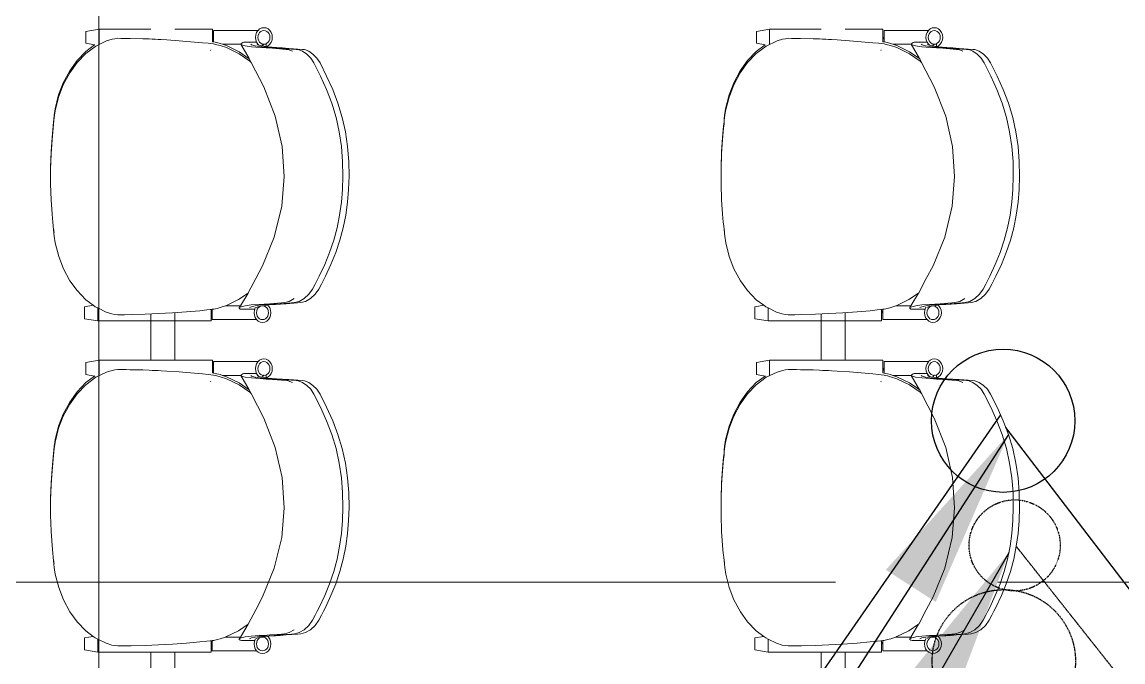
# Model space of a CAD drawing. Header units: millimetres. Extents: x -280308 to 6402717, y -14 to 2073074.
# Drawn here: x 3407 to 5239, y 344240 to 345306 of the extents above; entities that cross this region are included whole.
import ezdxf
from ezdxf.enums import TextEntityAlignment as Align

# ---------------------------------------------------------------- set-up
doc = ezdxf.new("R2010")
doc.units = ezdxf.units.MM
for name, pattern in [('ACAD_ISO08W100', [36, 24, -3, 6, -3]), ('DASHDOT', [1, 0.5, -0.25, 0, -0.25]), ('DASHED2', [0.375, 0.25, -0.125]), ('I02_HIDDEN', [6, 4, -2])]:
    doc.linetypes.add(name, pattern=pattern)
doc.layers.get('0').update_dxf_attribs({"lineweight": 0})
for name, color, linetype, lineweight, true_color in [('-P-ABK', 7, 'Continuous', 30, 0x05ffff), ('P-AKK', 7, 'DASHDOT', 30, 0xffff05), ('P-AKT', 7, 'Continuous', 30, 0xfe0101)]:
    doc.layers.add(name, color=color, linetype=linetype, lineweight=lineweight, true_color=true_color)
for name, color, linetype, lineweight in [('A-ANNOTATION', 144, 'Continuous', 0), ('A-Furn', 250, 'Continuous', 0), ('A-FURN-EQPM', 177, 'Continuous', 0), ('A-Z22-T-Anno_Text', 152, 'Continuous', 9), ('A-Z774-E-Hidden', 142, 'I02_HIDDEN', 0)]:
    doc.layers.add(name, color=color, linetype=linetype, lineweight=lineweight)
doc.layers.add('A-TEXT', color=254, linetype='Continuous')
doc.styles.add('SKALA1-200', font='simplex.shx', dxfattribs={"height": 0.3})
doc.styles.get("Standard").update_dxf_attribs({"font": 'arial.ttf'})
doc.styles.add('TGF_A', font='arial.ttf')
doc.dimstyles.new('SKALA1-200', dxfattribs={"dimtxt": 0.3, "dimasz": 0.3, "dimexe": 0.18, "dimexo": 0.0625, "dimgap": 0.08, "dimtad": 1, "dimdec": 0, "dimlfac": 2000, "dimzin": 12, "dimdsep": 46, "dimtxsty": 'SKALA1-200', "dimblk": 'DOTSMALL', "dimcen": 0.09, "dimclrd": 256, "dimclrt": 11, "dimadec": 0, "dimazin": 0, "dimtfac": 1, "dimtdec": 0, "dimtix": 1, "dimtofl": 0, "dimtmove": 2, "dimatfit": 1, "dimfxl": 0.18, "dimtolj": 1, "dimtzin": 0, "dimlwe": -1, "dimarcsym": 0})

# ---------------------------------------------------------------- blocks, each defined once
blk = doc.blocks.new('*U539')
at = {"layer": 'A-ANNOTATION', "linetype": 'ACAD_ISO08W100', "ltscale": 0.25}
blk.add_lwpolyline([(0, -7.6411), (0, -228.3482)], dxfattribs=at)
at = {"layer": 'A-TEXT'}
blk.add_attdef('N', text='', height=0.9, dxfattribs=at).set_placement((0, 2.75), align=Align.MIDDLE_CENTER)
blk = doc.blocks.new('A$Cf37525da')
at = {"color": 124, "xscale": -360.0000000000001, "yscale": 360.0000000000001, "zscale": 360.0000000000001, "rotation": 270}
blk.add_blockref('*U539', (4643.8, -5900), dxfattribs=at)
blk = doc.blocks.new('kursi 2')
at = {"color": 0, "linetype": 'ByBlock', "lineweight": -2}
for p, q in [((149028.7, 68678.2), (149006.7, 68674.4)), ((149006.7, 68654.6), (149006.7, 68674.4)), ((149114.6, 68678.2), (149028.7, 68678.2)), ((149028.7, 68653.3), (149028.7, 68678.2)), ((149217.4, 68678.2), (149154.6, 68678.2)), ((149217.4, 68657.2), (149217.4, 68678.2)), ((149293.1, 68676), (149219.2, 68676)), ((149219.2, 68657), (149219.2, 68676)), ((149289.3, 68668.7), (149288.8, 68664.5)), ((149290.7, 68672.6), (149289.3, 68668.7)), ((149292.9, 68675.9), (149290.7, 68672.6)), ((149293.2, 68667.5), (149292.8, 68664.5)), ((149293.1, 68676), (149292.9, 68675.9)), ((149295.8, 68678.5), (149293.1, 68676)), ((149294.2, 68670.3), (149293.2, 68667.5)), ((149295.8, 68672.6), (149294.2, 68670.3)), ((149299.2, 68680.1), (149295.8, 68678.5)), ((149297.8, 68674.5), (149295.8, 68672.6)), ((149300.2, 68675.6), (149297.8, 68674.5)), ((149302.8, 68680.6), (149299.2, 68680.1)), ((149302.8, 68676), (149300.2, 68675.6)), ((149306.5, 68680.1), (149302.8, 68680.6)), ((149305.4, 68675.6), (149302.8, 68676)), ((149307.8, 68674.5), (149305.4, 68675.6)), ((149309.8, 68678.5), (149306.5, 68680.1)), ((149309.9, 68672.6), (149307.8, 68674.5)), ((149312.7, 68675.9), (149309.8, 68678.5)), ((149311.5, 68670.3), (149309.9, 68672.6)), ((149312.5, 68667.5), (149311.5, 68670.3)), ((149312.8, 68664.5), (149312.5, 68667.5)), ((149315, 68672.6), (149312.7, 68675.9)), ((149316.4, 68668.7), (149315, 68672.6)), ((149316.8, 68664.5), (149316.4, 68668.7)), ((149006.4, 68641.1), (149021.2, 68652.1)), ((149006.4, 68637.6), (149023, 68650)), ((149021.2, 68652.1), (149006.7, 68654.6)), ((149021.2, 68652.1), (149021.3, 68652.1)), ((149023, 68650), (149041.1, 68658.6)), ((149050.3, 68661.2), (149041.1, 68658.6)), ((149055, 68662.2), (149050.3, 68661.2)), ((149059.8, 68662.9), (149055, 68662.2)), ((149064.9, 68662.8), (149059.8, 68662.9)), ((149070, 68662.8), (149064.9, 68662.8)), ((149073.6, 68662.7), (149070, 68662.8)), ((149080.2, 68662.6), (149073.6, 68662.7)), ((149101.4, 68662.1), (149080.2, 68662.6)), ((149111.8, 68661.8), (149101.4, 68662.1)), ((149117, 68661.5), (149111.8, 68661.8)), ((149122.2, 68661.3), (149117, 68661.5)), ((149126.9, 68661.1), (149122.2, 68661.3)), ((149131.7, 68660.9), (149126.9, 68661.1)), ((149141.1, 68660.4), (149131.7, 68660.9)), ((149161.8, 68658.9), (149141.1, 68660.4)), ((149161.8, 68658.9), (149181, 68657.3)), ((149181, 68657.3), (149200.5, 68655.6)), ((149209.9, 68654.6), (149200.5, 68655.6)), ((149214.6, 68654.1), (149209.9, 68654.6)), ((149219.3, 68653.5), (149214.6, 68654.1)), ((149219.2, 68664.5), (149217.4, 68664.5)), ((149219.2, 68661.5), (149217.4, 68664.5)), ((149219.2, 68657), (149217.4, 68657.2)), ((149217.4, 68657.1), (149217.4, 68657.2)), ((149219.3, 68657), (149219.2, 68657)), ((149224.7, 68655.8), (149219.3, 68657)), ((149224.7, 68652.3), (149219.3, 68653.5)), ((149230, 68654.4), (149224.7, 68655.8)), ((149230, 68650.9), (149224.7, 68652.3)), ((149234, 68653), (149230, 68654.4)), ((149240.4, 68647.4), (149230, 68650.9)), ((149240.4, 68650.9), (149234, 68653)), ((149234, 68653), (149264.3, 68653)), ((149261.5, 68640.6), (149240.4, 68650.9)), ((149264.2, 68653.1), (149264.9, 68653.8)), ((149265.8, 68652.1), (149264.2, 68653.1)), ((149264.3, 68653), (149264.2, 68653.1)), ((149278.4, 68629.1), (149264.3, 68653)), ((149264.9, 68653.8), (149266.1, 68654.7)), ((149271.6, 68650.5), (149265.8, 68652.1)), ((149266.1, 68654.7), (149267.7, 68655.7)), ((149267.7, 68655.7), (149269.4, 68656.5)), ((149280.2, 68656.4), (149269.4, 68656.5)), ((149282.2, 68648.9), (149271.6, 68650.5)), ((149278.6, 68655.7), (149280.2, 68656.4)), ((149280.2, 68656.4), (149280.3, 68656.5)), ((149286, 68656.4), (149280.2, 68656.4)), ((149290.7, 68656.4), (149280.3, 68656.5)), ((149281, 68653), (149280.9, 68653)), ((149282.5, 68652), (149281, 68653)), ((149296.5, 68647.8), (149282.2, 68648.9)), ((149288.3, 68650.4), (149282.5, 68652)), ((149298.9, 68648.8), (149288.3, 68650.4)), ((149288.8, 68664.5), (149289.3, 68660.3)), ((149289.3, 68660.3), (149290.7, 68656.5)), ((149290.7, 68656.5), (149290.7, 68656.4)), ((149290.7, 68656.4), (149292.9, 68653.1)), ((149293.2, 68652), (149291.7, 68653)), ((149292.8, 68664.5), (149293.2, 68661.5)), ((149292.9, 68653.1), (149294.7, 68651.6)), ((149293.2, 68661.5), (149294.2, 68658.8)), ((149294.7, 68651.6), (149293.2, 68652)), ((149294.2, 68658.8), (149295.8, 68656.4)), ((149299, 68650.4), (149294.7, 68651.6)), ((149295.8, 68656.4), (149297.8, 68654.6)), ((149297.8, 68654.6), (149300.2, 68653.4)), ((149313.2, 68647.7), (149298.9, 68648.8)), ((149300.1, 68650.2), (149299, 68650.4)), ((149302, 68652.8), (149300.1, 68650.2)), ((149306.5, 68649.2), (149300.1, 68650.2)), ((149300.2, 68653.4), (149302.8, 68653)), ((149302.8, 68653), (149302.8, 68653.9)), ((149302.8, 68653), (149305.4, 68653.4)), ((149305.4, 68653.4), (149306.5, 68653.9)), ((149306.5, 68653.9), (149307.8, 68654.6)), ((149306.5, 68649.2), (149306.5, 68653.9)), ((149306.9, 68649.2), (149306.5, 68649.2)), ((149306.9, 68649.2), (149309.8, 68650.6)), ((149309.5, 68648.8), (149306.9, 68649.2)), ((149307.8, 68654.6), (149309.9, 68656.4)), ((149323.8, 68647.7), (149309.5, 68648.8)), ((149309.8, 68650.6), (149312.7, 68653.1)), ((149309.9, 68656.4), (149311.5, 68658.8)), ((149311.5, 68658.8), (149312.5, 68661.5)), ((149312.5, 68661.5), (149312.8, 68664.5)), ((149312.7, 68653.1), (149315, 68656.5)), ((149315, 68656.5), (149316.4, 68660.3)), ((149316.4, 68660.3), (149316.8, 68664.5)), ((148992, 68626), (149006.4, 68641.1)), ((148992, 68622.5), (149006.4, 68637.6)), ((149214.4, 68643.6), (149213.8, 68642.6)), ((149261.5, 68637.1), (149240.4, 68647.4)), ((149261.5, 68640.6), (149278.5, 68628.9)), ((149261.5, 68637.1), (149279.3, 68624.9)), ((149306.5, 68647.1), (149296.5, 68647.8)), ((149317.2, 68646.3), (149306.5, 68647.1)), ((149323.2, 68647), (149313.2, 68647.7)), ((149317.2, 68646.3), (149339.8, 68644.5)), ((149333.9, 68646.2), (149323.2, 68647)), ((149333.7, 68647), (149323.8, 68647.7)), ((149344.3, 68646.2), (149333.7, 68647)), ((149333.9, 68646.2), (149356.5, 68644.5)), ((149343.4, 68644.3), (149339.8, 68644.5)), ((149350.3, 68641.5), (149343.4, 68644.3)), ((149344.3, 68646.2), (149366.9, 68644.5)), ((149360.1, 68644.2), (149356.5, 68644.5)), ((149367, 68641.4), (149360.1, 68644.2)), ((149370.4, 68644.2), (149366.9, 68644.5)), ((149374.2, 68636.5), (149367, 68641.4)), ((149377.4, 68641.4), (149370.4, 68644.2)), ((149380.8, 68629.9), (149374.2, 68636.5)), ((149384.5, 68636.5), (149377.4, 68641.4)), ((149386, 68622), (149380.8, 68629.9)), ((149391.1, 68629.9), (149384.5, 68636.5)), ((149396.3, 68622), (149391.1, 68629.9)), ((148979.7, 68608.7), (148992, 68626)), ((148979.7, 68605.3), (148992, 68622.5)), ((149278.4, 68629.1), (149278.5, 68628.9)), ((149278.5, 68628.9), (149281.6, 68622.8)), ((149279.3, 68624.9), (149281.6, 68622.8)), ((149281.6, 68622.8), (149302.7, 68582.1)), ((149396.9, 68600), (149386, 68622)), ((149407.2, 68600), (149396.3, 68622)), ((148969.1, 68588.7), (148979.7, 68608.7)), ((148969.1, 68585.3), (148979.7, 68605.3)), ((149407.1, 68577.6), (149396.9, 68600)), ((149417.5, 68577.6), (149407.2, 68600)), ((148961.3, 68568.5), (148969.1, 68588.7)), ((148961.3, 68565), (148969.1, 68585.3)), ((149302.7, 68582.1), (149321.8, 68533.1)), ((149415.9, 68554.7), (149407.1, 68577.6)), ((149426.2, 68554.7), (149417.5, 68577.6)), ((148961.3, 68568.5), (148955.6, 68545.5)), ((148961.3, 68565), (148955.6, 68542.1)), ((148955.6, 68545.5), (148953.9, 68534.4)), ((148955.6, 68542.1), (148953.9, 68531)), ((149422.9, 68531.3), (149415.9, 68554.7)), ((149433.2, 68531.3), (149426.2, 68554.7)), ((148952.9, 68523.2), (148952.2, 68516.9)), ((148952.9, 68519.8), (148952.2, 68513.4)), ((148953.3, 68528.8), (148952.9, 68523.2)), ((148953.3, 68525.4), (148952.9, 68519.8)), ((148953.9, 68534.4), (148953.3, 68528.8)), ((148953.9, 68531), (148953.3, 68525.4)), ((149321.8, 68533.1), (149333.1, 68483)), ((149428.2, 68506.9), (149422.9, 68531.3)), ((149438.5, 68506.9), (149433.2, 68531.3)), ((148951.5, 68510.5), (148950.3, 68497.7)), ((148951.5, 68507.1), (148950.3, 68494.3)), ((148952.2, 68516.9), (148951.5, 68510.5)), ((148952.2, 68513.4), (148951.5, 68507.1)), ((149431.8, 68482.5), (149428.2, 68506.9)), ((149442.1, 68482.5), (149438.5, 68506.9)), ((148948.8, 68474.1), (148950.3, 68497.7)), ((148948.8, 68470.6), (148950.3, 68494.3)), ((148947.9, 68448.6), (148948.8, 68474.1)), ((148947.9, 68445.1), (148948.8, 68470.6)), ((149333.1, 68483), (149336.5, 68432.6)), ((149433.8, 68457.9), (149431.8, 68482.5)), ((149444.1, 68457.9), (149442.1, 68482.5)), ((148947.9, 68445.1), (148947.9, 68448.6)), ((149434.3, 68433.1), (149433.8, 68457.9)), ((149444.6, 68433.1), (149444.1, 68457.9)), ((148947.9, 68423.6), (148947.9, 68445.1)), ((149336.5, 68432.6), (149332.6, 68383.5)), ((149433.6, 68411.4), (149434.3, 68433.1)), ((149443.9, 68411.4), (149444.6, 68433.1)), ((148947.9, 68423.5), (148947.9, 68423.6)), ((148947.9, 68420.1), (148947.9, 68423.5)), ((148948.8, 68393.9), (148947.9, 68420.1)), ((149431.9, 68389.9), (149433.6, 68411.4)), ((149442.2, 68389.9), (149443.9, 68411.4)), ((148948.8, 68393.9), (148950.4, 68369.8)), ((149332.6, 68383.5), (149320.2, 68331.9)), ((149428.9, 68368.5), (149431.9, 68389.9)), ((149439.2, 68368.5), (149442.2, 68389.9)), ((148950.4, 68369.8), (148951.6, 68356.9)), ((148951.6, 68356.9), (148952.3, 68350.5)), ((149424.7, 68347.2), (149428.9, 68368.5)), ((149435, 68347.2), (149439.2, 68368.5)), ((148952.3, 68350.5), (148953, 68344.1)), ((148953, 68344.1), (148953.5, 68338.6)), ((148953.3, 68344.1), (148953.5, 68342.1)), ((148953.5, 68342.1), (148953.7, 68339.8)), ((148953.5, 68338.6), (148954.1, 68333.2)), ((149419.1, 68326.5), (149424.7, 68347.2)), ((149429.4, 68326.5), (149435, 68347.2)), ((148954.1, 68333.2), (148955.8, 68322.2)), ((148961.6, 68299.6), (148955.8, 68322.2)), ((149320.2, 68331.9), (149300.8, 68284.1)), ((149412.3, 68306.3), (149419.1, 68326.5)), ((149422.6, 68306.3), (149429.4, 68326.5)), ((149404.2, 68286.4), (149412.3, 68306.3)), ((149414.5, 68286.4), (149422.6, 68306.3)), ((148969.4, 68279.2), (148961.6, 68299.6)), ((149300.8, 68284.1), (149289.4, 68262.7)), ((149395.1, 68266.8), (149404.2, 68286.4)), ((149405.4, 68266.8), (149414.5, 68286.4)), ((148980.1, 68259.3), (148969.4, 68279.2)), ((149391.8, 68260.2), (149395.1, 68266.8)), ((149402.1, 68260.2), (149405.4, 68266.8)), ((148991.9, 68242.9), (148980.1, 68259.3)), ((149289.4, 68262.7), (149276.8, 68239)), ((149377.9, 68236.6), (149384, 68245.3)), ((149384, 68245.3), (149388.4, 68253.7)), ((149388.2, 68236.6), (149394.3, 68245.3)), ((149388.4, 68253.7), (149391.8, 68260.2)), ((149394.3, 68245.3), (149398.8, 68253.7)), ((149398.8, 68253.7), (149402.1, 68260.2)), ((149006.6, 68227.6), (148991.9, 68242.9)), ((149018.9, 68218.4), (149006.6, 68227.6)), ((149260.5, 68227.7), (149240.5, 68218)), ((149276.5, 68238.6), (149260.5, 68227.7)), ((149263.8, 68217.4), (149276.5, 68238.6)), ((149276.5, 68238.6), (149276.8, 68239)), ((149345, 68224.8), (149353.4, 68229.6)), ((149361.7, 68224.7), (149370.1, 68229.5)), ((149370.1, 68229.5), (149377.9, 68236.6)), ((149372.1, 68224.7), (149380.4, 68229.5)), ((149380.4, 68229.5), (149388.2, 68236.6)), ((149018.9, 68218.4), (149004.4, 68215.9)), ((149004.4, 68215.9), (149004.4, 68196)), ((149022.2, 68215.9), (149018.9, 68218.4)), ((149022.2, 68215.9), (149026.4, 68213.9)), ((149026.4, 68213.9), (149040.3, 68207)), ((149026.4, 68213.9), (149026.4, 68192.2)), ((149174.3, 68207.5), (149196.1, 68209.3)), ((149196.1, 68209.3), (149207.8, 68210.5)), ((149207.8, 68210.5), (149213.6, 68211.2)), ((149213.6, 68211.2), (149215.1, 68211.4)), ((149215.1, 68211.4), (149216.9, 68211.6)), ((149215.1, 68192.2), (149215.1, 68211.4)), ((149216.9, 68208.9), (149215.1, 68205.9)), ((149216.9, 68211.6), (149219.5, 68211.9)), ((149216.9, 68211.6), (149216.9, 68194.4)), ((149219.5, 68211.9), (149224.9, 68213.1)), ((149224.9, 68213.1), (149230.2, 68214.5)), ((149230.2, 68214.5), (149238.8, 68217.4)), ((149238.8, 68217.4), (149240.5, 68218)), ((149238.8, 68217.4), (149263.8, 68217.4)), ((149261.9, 68213.6), (149262, 68214.6)), ((149263.6, 68212.1), (149261.9, 68213.6)), ((149262, 68214.6), (149263.8, 68217.4)), ((149262, 68214.6), (149265.3, 68215.9)), ((149264.5, 68211.9), (149263.6, 68212.1)), ((149265.7, 68211.8), (149264.5, 68211.9)), ((149265.3, 68215.9), (149271.9, 68217.6)), ((149282.4, 68211.7), (149265.7, 68211.8)), ((149271.9, 68217.6), (149281.9, 68218.8)), ((149278.7, 68214.5), (149278.8, 68214.6)), ((149278.8, 68214.6), (149282, 68215.8)), ((149281.9, 68218.8), (149294.8, 68219.7)), ((149282, 68215.8), (149288.6, 68217.5)), ((149283.8, 68211.7), (149282.4, 68211.8)), ((149283.8, 68211.7), (149282.4, 68211.7)), ((149287.6, 68211.7), (149283.8, 68211.7)), ((149286.5, 68205.9), (149287, 68210.1)), ((149287, 68210.1), (149287.6, 68211.7)), ((149287.6, 68211.7), (149288.4, 68214)), ((149288.4, 68214), (149288.9, 68214.7)), ((149288.6, 68217.5), (149298.6, 68218.8)), ((149290.1, 68214.8), (149292.7, 68215.8)), ((149290.5, 68205.9), (149290.9, 68208.9)), ((149290.9, 68208.9), (149291.9, 68211.7)), ((149291.9, 68211.7), (149293.5, 68214.1)), ((149292.7, 68215.8), (149299.2, 68217.5)), ((149293.5, 68214.1), (149295.5, 68215.9)), ((149294.8, 68219.7), (149303.4, 68220.3)), ((149295.5, 68215.9), (149298, 68217.1)), ((149298, 68217.1), (149300.5, 68217.4)), ((149298.6, 68218.8), (149311.5, 68219.6)), ((149299.2, 68217.5), (149300, 68217.6)), ((149300, 68217.6), (149304.2, 68218.1)), ((149300.5, 68217.4), (149303.1, 68217.1)), ((149300.5, 68217.4), (149300.5, 68216.6)), ((149303.1, 68217.1), (149304.2, 68216.6)), ((149303.4, 68220.3), (149312.5, 68220.9)), ((149304.2, 68218.1), (149308.9, 68218.7)), ((149304.2, 68218.1), (149304.2, 68216.6)), ((149304.2, 68216.6), (149305.5, 68215.9)), ((149305.5, 68215.9), (149307.6, 68214.1)), ((149307.6, 68214.1), (149309.2, 68211.7)), ((149308.9, 68218.7), (149309.2, 68218.8)), ((149308.9, 68218.7), (149310.4, 68217.3)), ((149309.2, 68218.8), (149322, 68219.6)), ((149309.2, 68211.7), (149310.2, 68208.9)), ((149310.2, 68208.9), (149310.5, 68205.9)), ((149310.4, 68217.3), (149312.7, 68214)), ((149311.5, 68219.6), (149320.1, 68220.2)), ((149332, 68222.4), (149312.5, 68220.9)), ((149312.7, 68214), (149314.1, 68210.1)), ((149314.1, 68210.1), (149314.5, 68205.9)), ((149320.1, 68220.2), (149329.2, 68220.8)), ((149322, 68219.6), (149330.6, 68220.2)), ((149348.6, 68222.3), (149329.2, 68220.8)), ((149330.6, 68220.2), (149339.7, 68220.8)), ((149332, 68222.4), (149337.1, 68223)), ((149337.1, 68223), (149345, 68224.8)), ((149359, 68222.3), (149339.7, 68220.8)), ((149348.6, 68222.3), (149353.8, 68222.9)), ((149353.8, 68222.9), (149361.7, 68224.7)), ((149359, 68222.3), (149364.2, 68222.9)), ((149364.2, 68222.9), (149372.1, 68224.7)), ((149026.4, 68192.2), (149004.4, 68196)), ((149114.6, 68192.2), (149026.4, 68192.2)), ((149040.3, 68207), (149049.8, 68204.2)), ((149049.8, 68204.2), (149054.7, 68203.2)), ((149054.7, 68203.2), (149059.7, 68202.5)), ((149059.7, 68202.5), (149065.3, 68202.6)), ((149065.3, 68202.6), (149070.8, 68202.6)), ((149070.8, 68202.6), (149081.9, 68202.8)), ((149105.2, 68203.5), (149081.9, 68202.8)), ((149127.3, 68204.4), (149105.2, 68203.5)), ((149114.6, 68203.9), (149114.6, 68126.7)), ((149154.6, 68192.2), (149114.6, 68192.2)), ((149150.8, 68205.7), (149127.3, 68204.4)), ((149174.3, 68207.5), (149150.8, 68205.7)), ((149154.6, 68206), (149154.6, 68126.7)), ((149215.1, 68192.2), (149154.6, 68192.2)), ((149216.9, 68205.9), (149215.1, 68205.9)), ((149290.8, 68194.4), (149216.9, 68194.4)), ((149287, 68201.8), (149286.5, 68205.9)), ((149288.4, 68197.9), (149287, 68201.8)), ((149290.6, 68194.6), (149288.4, 68197.9)), ((149290.9, 68203), (149290.5, 68205.9)), ((149290.8, 68194.4), (149290.6, 68194.6)), ((149293.5, 68192), (149290.8, 68194.4)), ((149291.9, 68200.2), (149290.9, 68203)), ((149293.5, 68197.8), (149291.9, 68200.2)), ((149295.5, 68196), (149293.5, 68197.8)), ((149296.9, 68190.4), (149293.5, 68192)), ((149298, 68194.8), (149295.5, 68196)), ((149300.5, 68189.8), (149296.9, 68190.4)), ((149300.5, 68194.4), (149298, 68194.8)), ((149303.1, 68194.8), (149300.5, 68194.4)), ((149304.2, 68190.4), (149300.5, 68189.8)), ((149305.5, 68196), (149303.1, 68194.8)), ((149307.5, 68192), (149304.2, 68190.4)), ((149307.6, 68197.8), (149305.5, 68196)), ((149310.4, 68194.6), (149307.5, 68192)), ((149309.2, 68200.2), (149307.6, 68197.8)), ((149310.2, 68203), (149309.2, 68200.2)), ((149310.5, 68205.9), (149310.2, 68203)), ((149312.7, 68197.9), (149310.4, 68194.6)), ((149314.1, 68201.8), (149312.7, 68197.9)), ((149314.5, 68205.9), (149314.1, 68201.8)), ((149028.7, 68126.7), (149006.7, 68122.9)), ((149006.7, 68103.1), (149006.7, 68122.9)), ((149114.6, 68126.7), (149028.7, 68126.7)), ((149028.7, 68101.7), (149028.7, 68126.7)), ((149154.6, 68126.7), (149114.6, 68126.7)), ((149217.4, 68126.7), (149154.6, 68126.7)), ((149217.4, 68105.6), (149217.4, 68126.7)), ((149293.1, 68124.5), (149219.2, 68124.5)), ((149219.2, 68105.4), (149219.2, 68124.5)), ((149289.3, 68117.1), (149288.8, 68113)), ((149290.7, 68121), (149289.3, 68117.1)), ((149292.9, 68124.3), (149290.7, 68121)), ((149293.1, 68124.5), (149292.9, 68124.3)), ((149295.8, 68126.9), (149293.1, 68124.5)), ((149294.2, 68118.7), (149293.2, 68115.9)), ((149295.8, 68121.1), (149294.2, 68118.7)), ((149299.2, 68128.5), (149295.8, 68126.9)), ((149297.8, 68122.9), (149295.8, 68121.1)), ((149300.2, 68124.1), (149297.8, 68122.9)), ((149302.8, 68129.1), (149299.2, 68128.5)), ((149302.8, 68124.5), (149300.2, 68124.1)), ((149306.5, 68128.5), (149302.8, 68129.1)), ((149305.4, 68124.1), (149302.8, 68124.5)), ((149307.8, 68122.9), (149305.4, 68124.1)), ((149309.8, 68126.9), (149306.5, 68128.5)), ((149309.9, 68121.1), (149307.8, 68122.9)), ((149312.7, 68124.3), (149309.8, 68126.9)), ((149311.5, 68118.7), (149309.9, 68121.1)), ((149312.5, 68115.9), (149311.5, 68118.7)), ((149315, 68121), (149312.7, 68124.3)), ((149316.4, 68117.1), (149315, 68121)), ((149316.8, 68113), (149316.4, 68117.1)), ((149006.4, 68089.5), (149021.2, 68100.5)), ((149006.4, 68086.1), (149023, 68098.4)), ((149021.2, 68100.5), (149006.7, 68103.1)), ((149021.2, 68100.5), (149021.3, 68100.6)), ((149023, 68098.4), (149041.1, 68107.1)), ((149050.3, 68109.7), (149041.1, 68107.1)), ((149055, 68110.6), (149050.3, 68109.7)), ((149059.8, 68111.3), (149055, 68110.6)), ((149064.9, 68111.3), (149059.8, 68111.3)), ((149070, 68111.2), (149064.9, 68111.3)), ((149073.6, 68111.2), (149070, 68111.2)), ((149080.2, 68111.1), (149073.6, 68111.2)), ((149101.4, 68110.6), (149080.2, 68111.1)), ((149111.8, 68110.2), (149101.4, 68110.6)), ((149117, 68110), (149111.8, 68110.2)), ((149122.2, 68109.8), (149117, 68110)), ((149126.9, 68109.6), (149122.2, 68109.8)), ((149131.7, 68109.3), (149126.9, 68109.6)), ((149141.1, 68108.8), (149131.7, 68109.3)), ((149161.8, 68107.3), (149141.1, 68108.8)), ((149161.8, 68107.3), (149181, 68105.8)), ((149181, 68105.8), (149200.5, 68104.1)), ((149209.9, 68103), (149200.5, 68104.1)), ((149214.6, 68102.5), (149209.9, 68103)), ((149219.3, 68102), (149214.6, 68102.5)), ((149219.2, 68113), (149217.4, 68113)), ((149219.2, 68110), (149217.4, 68113)), ((149219.2, 68105.4), (149217.4, 68105.6)), ((149217.4, 68105.6), (149217.4, 68105.6)), ((149219.3, 68105.4), (149219.2, 68105.4)), ((149224.7, 68104.2), (149219.3, 68105.4)), ((149224.7, 68100.8), (149219.3, 68102)), ((149230, 68102.8), (149224.7, 68104.2)), ((149230, 68099.4), (149224.7, 68100.8)), ((149234, 68101.5), (149230, 68102.8)), ((149240.4, 68095.9), (149230, 68099.4)), ((149240.4, 68099.3), (149234, 68101.5)), ((149234, 68101.5), (149264.3, 68101.5)), ((149261.5, 68089), (149240.4, 68099.3)), ((149264.2, 68101.6), (149264.9, 68102.2)), ((149265.8, 68100.5), (149264.2, 68101.6)), ((149264.3, 68101.5), (149264.2, 68101.6)), ((149278.4, 68077.5), (149264.3, 68101.5)), ((149264.9, 68102.2), (149266.1, 68103.2)), ((149271.6, 68098.9), (149265.8, 68100.5)), ((149266.1, 68103.2), (149267.7, 68104.1)), ((149267.7, 68104.1), (149269.4, 68104.9)), ((149280.2, 68104.9), (149269.4, 68104.9)), ((149282.2, 68097.3), (149271.6, 68098.9)), ((149278.6, 68104.1), (149280.2, 68104.9)), ((149286, 68104.9), (149280.2, 68104.9)), ((149280.2, 68104.9), (149280.3, 68104.9)), ((149290.7, 68104.9), (149280.3, 68104.9)), ((149281, 68101.5), (149280.9, 68101.5)), ((149282.5, 68100.4), (149281, 68101.5)), ((149288.3, 68098.8), (149282.5, 68100.4)), ((149298.9, 68097.2), (149288.3, 68098.8)), ((149288.8, 68113), (149289.3, 68108.8)), ((149289.3, 68108.8), (149290.7, 68104.9)), ((149290.7, 68104.9), (149290.7, 68104.9)), ((149290.7, 68104.9), (149292.9, 68101.6)), ((149293.2, 68100.4), (149291.7, 68101.5)), ((149293.2, 68115.9), (149292.8, 68113)), ((149292.8, 68113), (149293.2, 68110)), ((149292.9, 68101.6), (149294.7, 68100)), ((149293.2, 68110), (149294.2, 68107.2)), ((149294.7, 68100), (149293.2, 68100.4)), ((149294.2, 68107.2), (149295.8, 68104.8)), ((149299, 68098.8), (149294.7, 68100)), ((149295.8, 68104.8), (149297.8, 68103)), ((149297.8, 68103), (149300.2, 68101.9)), ((149300.1, 68098.7), (149299, 68098.8)), ((149302, 68101.3), (149300.1, 68098.7)), ((149306.5, 68097.7), (149300.1, 68098.7)), ((149300.2, 68101.9), (149302.8, 68101.5)), ((149302.8, 68101.5), (149302.8, 68102.3)), ((149302.8, 68101.5), (149305.4, 68101.9)), ((149305.4, 68101.9), (149306.5, 68102.3)), ((149306.5, 68102.3), (149307.8, 68103)), ((149306.5, 68097.7), (149306.5, 68102.3)), ((149306.9, 68097.6), (149309.8, 68099)), ((149307.8, 68103), (149309.9, 68104.8)), ((149309.8, 68099), (149312.7, 68101.6)), ((149309.9, 68104.8), (149311.5, 68107.2)), ((149311.5, 68107.2), (149312.5, 68110)), ((149312.8, 68113), (149312.5, 68115.9)), ((149312.5, 68110), (149312.8, 68113)), ((149312.7, 68101.6), (149315, 68104.9)), ((149315, 68104.9), (149316.4, 68108.8)), ((149316.4, 68108.8), (149316.8, 68113)), ((148992, 68074.4), (149006.4, 68089.5)), ((148992, 68071), (149006.4, 68086.1)), ((149214.4, 68092.1), (149213.8, 68091)), ((149261.5, 68085.6), (149240.4, 68095.9)), ((149261.5, 68089), (149278.5, 68077.4)), ((149261.5, 68085.6), (149279.3, 68073.4)), ((149296.5, 68096.2), (149282.2, 68097.3)), ((149306.5, 68095.5), (149296.5, 68096.2)), ((149313.2, 68096.1), (149298.9, 68097.2)), ((149306.9, 68097.6), (149306.5, 68097.7)), ((149317.2, 68094.7), (149306.5, 68095.5)), ((149309.5, 68097.2), (149306.9, 68097.6)), ((149323.8, 68096.1), (149309.5, 68097.2)), ((149323.2, 68095.5), (149313.2, 68096.1)), ((149317.2, 68094.7), (149339.8, 68093)), ((149333.9, 68094.7), (149323.2, 68095.5)), ((149333.7, 68095.5), (149323.8, 68096.1)), ((149344.3, 68094.7), (149333.7, 68095.5)), ((149333.9, 68094.7), (149356.5, 68092.9)), ((149343.4, 68092.7), (149339.8, 68093)), ((149350.3, 68089.9), (149343.4, 68092.7)), ((149344.3, 68094.7), (149366.9, 68092.9)), ((149360.1, 68092.6), (149356.5, 68092.9)), ((149367, 68089.8), (149360.1, 68092.6)), ((149370.4, 68092.6), (149366.9, 68092.9)), ((149374.2, 68085), (149367, 68089.8)), ((149377.4, 68089.8), (149370.4, 68092.6)), ((149380.8, 68078.4), (149374.2, 68085)), ((149384.5, 68085), (149377.4, 68089.8)), ((149391.1, 68078.4), (149384.5, 68085)), ((148979.7, 68057.2), (148992, 68074.4)), ((148979.7, 68053.7), (148992, 68071)), ((149278.4, 68077.5), (149278.5, 68077.4)), ((149278.5, 68077.4), (149281.6, 68071.2)), ((149279.3, 68073.4), (149281.6, 68071.2)), ((149281.6, 68071.2), (149302.7, 68030.5)), ((149386, 68070.4), (149380.8, 68078.4)), ((149396.9, 68048.5), (149386, 68070.4)), ((149396.3, 68070.4), (149391.1, 68078.4)), ((149407.2, 68048.5), (149396.3, 68070.4)), ((148969.1, 68037.2), (148979.7, 68057.2)), ((148969.1, 68033.7), (148979.7, 68053.7)), ((149407.1, 68026.1), (149396.9, 68048.5)), ((149417.5, 68026.1), (149407.2, 68048.5)), ((148961.3, 68016.9), (148969.1, 68037.2)), ((148961.3, 68013.5), (148969.1, 68033.7)), ((149302.7, 68030.5), (149321.8, 67981.5)), ((149415.9, 68003.2), (149407.1, 68026.1)), ((149426.2, 68003.2), (149417.5, 68026.1)), ((148961.3, 68016.9), (148955.6, 67994)), ((148961.3, 68013.5), (148955.6, 67990.5)), ((148955.6, 67994), (148953.9, 67982.9)), ((148955.6, 67990.5), (148953.9, 67979.4)), ((149422.9, 67979.8), (149415.9, 68003.2)), ((149433.2, 67979.8), (149426.2, 68003.2)), ((148952.9, 67971.7), (148952.2, 67965.3)), ((148953.3, 67977.3), (148952.9, 67971.7)), ((148953.3, 67973.8), (148952.9, 67968.2)), ((148953.9, 67982.9), (148953.3, 67977.3)), ((148953.9, 67979.4), (148953.3, 67973.8)), ((149321.8, 67981.5), (149333.1, 67931.5)), ((149428.2, 67955.4), (149422.9, 67979.8)), ((149438.5, 67955.4), (149433.2, 67979.8)), ((148951.5, 67959), (148950.3, 67946.2)), ((148951.5, 67955.5), (148950.3, 67942.7)), ((148952.2, 67965.3), (148951.5, 67959)), ((148952.2, 67961.9), (148951.5, 67955.5)), ((148952.9, 67968.2), (148952.2, 67961.9)), ((149431.8, 67930.9), (149428.2, 67955.4)), ((149442.1, 67930.9), (149438.5, 67955.4)), ((148948.8, 67922.5), (148950.3, 67946.2)), ((148948.8, 67919.1), (148950.3, 67942.7)), ((148947.9, 67897), (148948.8, 67922.5)), ((148947.9, 67893.6), (148948.8, 67919.1)), ((149333.1, 67931.5), (149336.5, 67881)), ((149433.8, 67906.4), (149431.8, 67930.9)), ((149444.1, 67906.4), (149442.1, 67930.9)), ((148947.9, 67893.6), (148947.9, 67897)), ((149434.3, 67881.6), (149433.8, 67906.4)), ((149444.6, 67881.6), (149444.1, 67906.4)), ((148947.9, 67872), (148947.9, 67893.6)), ((149336.5, 67881), (149332.6, 67831.9)), ((149433.6, 67859.9), (149434.3, 67881.6)), ((149443.9, 67859.9), (149444.6, 67881.6)), ((148947.9, 67872), (148947.9, 67872)), ((148947.9, 67868.6), (148947.9, 67872)), ((148948.8, 67842.4), (148947.9, 67868.6)), ((148948.8, 67842.4), (148950.4, 67818.3)), ((149431.9, 67838.4), (149433.6, 67859.9)), ((149442.2, 67838.4), (149443.9, 67859.9)), ((149332.6, 67831.9), (149320.2, 67780.3)), ((149428.9, 67817), (149431.9, 67838.4)), ((149439.2, 67817), (149442.2, 67838.4)), ((148950.4, 67818.3), (148951.6, 67805.4)), ((148951.6, 67805.4), (148952.3, 67799)), ((149424.7, 67795.6), (149428.9, 67817)), ((149435, 67795.6), (149439.2, 67817)), ((148952.3, 67799), (148953, 67792.5)), ((148953, 67792.5), (148953.5, 67787.1)), ((148953.3, 67792.6), (148953.5, 67790.5)), ((148953.5, 67790.5), (148953.7, 67788.3)), ((148953.5, 67787.1), (148954.1, 67781.6)), ((149419.1, 67774.9), (149424.7, 67795.6)), ((149429.4, 67774.9), (149435, 67795.6)), ((148954.1, 67781.6), (148955.8, 67770.7)), ((148961.6, 67748.1), (148955.8, 67770.7)), ((149320.2, 67780.3), (149300.8, 67732.6)), ((149412.3, 67754.7), (149419.1, 67774.9)), ((149422.6, 67754.7), (149429.4, 67774.9)), ((149404.2, 67734.9), (149412.3, 67754.7)), ((149414.5, 67734.9), (149422.6, 67754.7)), ((148969.4, 67727.7), (148961.6, 67748.1)), ((149300.8, 67732.6), (149289.4, 67711.1)), ((149395.1, 67715.3), (149404.2, 67734.9)), ((149405.4, 67715.3), (149414.5, 67734.9)), ((148980.1, 67707.8), (148969.4, 67727.7)), ((149391.8, 67708.7), (149395.1, 67715.3)), ((149402.1, 67708.7), (149405.4, 67715.3)), ((148991.9, 67691.4), (148980.1, 67707.8)), ((149289.4, 67711.1), (149276.8, 67687.5)), ((149384, 67693.8), (149388.4, 67702.1)), ((149388.4, 67702.1), (149391.8, 67708.7)), ((149394.3, 67693.8), (149398.8, 67702.1)), ((149398.8, 67702.1), (149402.1, 67708.7)), ((149006.6, 67676), (148991.9, 67691.4)), ((149276.5, 67687.1), (149260.5, 67676.1)), ((149263.8, 67665.9), (149276.5, 67687.1)), ((149276.5, 67687.1), (149276.8, 67687.5)), ((149345, 67673.2), (149353.4, 67678)), ((149361.7, 67673.2), (149370.1, 67677.9)), ((149370.1, 67677.9), (149377.9, 67685)), ((149372.1, 67673.2), (149380.4, 67677.9)), ((149377.9, 67685), (149384, 67693.8)), ((149380.4, 67677.9), (149388.2, 67685)), ((149388.2, 67685), (149394.3, 67693.8)), ((149018.9, 67666.8), (149004.4, 67664.3)), ((149004.4, 67664.3), (149004.4, 67644.5)), ((149018.9, 67666.8), (149006.6, 67676)), ((149022.2, 67664.4), (149018.9, 67666.8)), ((149022.2, 67664.4), (149026.4, 67662.3)), ((149026.4, 67662.3), (149040.3, 67655.4)), ((149026.4, 67662.3), (149026.4, 67640.7)), ((149196.1, 67657.8), (149207.8, 67659)), ((149207.8, 67659), (149213.6, 67659.6)), ((149213.6, 67659.6), (149215.1, 67659.8)), ((149215.1, 67659.8), (149216.9, 67660)), ((149215.1, 67640.7), (149215.1, 67659.8)), ((149216.9, 67660), (149219.5, 67660.3)), ((149216.9, 67660), (149216.9, 67642.9)), ((149219.5, 67660.3), (149224.9, 67661.6)), ((149224.9, 67661.6), (149230.2, 67663)), ((149230.2, 67663), (149238.8, 67665.9)), ((149238.8, 67665.9), (149240.5, 67666.5)), ((149238.8, 67665.9), (149263.8, 67665.9)), ((149260.5, 67676.1), (149240.5, 67666.5)), ((149261.9, 67662), (149262, 67663.1)), ((149263.6, 67660.6), (149261.9, 67662)), ((149262, 67663.1), (149263.8, 67665.9)), ((149262, 67663.1), (149265.3, 67664.4)), ((149264.5, 67660.4), (149263.6, 67660.6)), ((149265.7, 67660.2), (149264.5, 67660.4)), ((149265.3, 67664.4), (149271.9, 67666)), ((149282.4, 67660.1), (149265.7, 67660.2)), ((149271.9, 67666), (149281.9, 67667.3)), ((149278.7, 67663), (149278.8, 67663)), ((149278.8, 67663), (149282, 67664.3)), ((149281.9, 67667.3), (149294.8, 67668.2)), ((149282, 67664.3), (149288.6, 67665.9)), ((149283.8, 67660.2), (149282.4, 67660.1)), ((149283.8, 67660.2), (149282.4, 67660.2)), ((149287.6, 67660.2), (149283.8, 67660.2)), ((149287, 67658.6), (149287.6, 67660.2)), ((149287.6, 67660.2), (149288.4, 67662.4)), ((149288.4, 67662.4), (149288.9, 67663.1)), ((149288.6, 67665.9), (149298.6, 67667.2)), ((149290.1, 67663.2), (149292.7, 67664.3)), ((149290.9, 67657.4), (149291.9, 67660.1)), ((149291.9, 67660.1), (149293.5, 67662.5)), ((149292.7, 67664.3), (149299.2, 67665.9)), ((149293.5, 67662.5), (149295.5, 67664.4)), ((149294.8, 67668.2), (149303.4, 67668.7)), ((149295.5, 67664.4), (149298, 67665.5)), ((149298, 67665.5), (149300.5, 67665.9)), ((149298.6, 67667.2), (149311.5, 67668.1)), ((149299.2, 67665.9), (149300, 67666)), ((149300, 67666), (149304.2, 67666.6)), ((149300.5, 67665.9), (149303.1, 67665.5)), ((149300.5, 67665.9), (149300.5, 67665)), ((149303.1, 67665.5), (149304.2, 67665)), ((149303.4, 67668.7), (149312.5, 67669.4)), ((149304.2, 67666.6), (149308.9, 67667.2)), ((149304.2, 67666.6), (149304.2, 67665)), ((149304.2, 67665), (149305.5, 67664.4)), ((149305.5, 67664.4), (149307.6, 67662.5)), ((149307.6, 67662.5), (149309.2, 67660.1)), ((149308.9, 67667.2), (149310.4, 67665.8)), ((149308.9, 67667.2), (149309.2, 67667.2)), ((149309.2, 67667.2), (149322, 67668.1)), ((149309.2, 67660.1), (149310.2, 67657.4)), ((149310.4, 67665.8), (149312.7, 67662.4)), ((149311.5, 67668.1), (149320.1, 67668.6)), ((149332, 67670.8), (149312.5, 67669.4)), ((149312.7, 67662.4), (149314.1, 67658.6)), ((149320.1, 67668.6), (149329.2, 67669.3)), ((149322, 67668.1), (149330.6, 67668.6)), ((149348.6, 67670.7), (149329.2, 67669.3)), ((149330.6, 67668.6), (149339.7, 67669.3)), ((149332, 67670.8), (149337.1, 67671.4)), ((149337.1, 67671.4), (149345, 67673.2)), ((149359, 67670.7), (149339.7, 67669.3)), ((149348.6, 67670.7), (149353.8, 67671.4)), ((149353.8, 67671.4), (149361.7, 67673.2)), ((149359, 67670.7), (149364.2, 67671.4)), ((149364.2, 67671.4), (149372.1, 67673.2)), ((149026.4, 67640.7), (149004.4, 67644.5)), ((149114.6, 67640.7), (149026.4, 67640.7)), ((149040.3, 67655.4), (149049.8, 67652.6)), ((149049.8, 67652.6), (149054.7, 67651.7)), ((149054.7, 67651.7), (149059.7, 67651)), ((149059.7, 67651), (149065.3, 67651)), ((149065.3, 67651), (149070.8, 67651.1)), ((149070.8, 67651.1), (149081.9, 67651.2)), ((149105.2, 67652), (149081.9, 67651.2)), ((149127.3, 67652.9), (149105.2, 67652)), ((149114.6, 67640.7), (149114.6, 67575.1)), ((149154.6, 67640.7), (149114.6, 67640.7)), ((149150.8, 67654.2), (149127.3, 67652.9)), ((149174.3, 67655.9), (149150.8, 67654.2)), ((149154.6, 67640.7), (149154.6, 67575.1)), ((149215.1, 67640.7), (149154.6, 67640.7)), ((149174.3, 67655.9), (149196.1, 67657.8)), ((149216.9, 67657.4), (149215.1, 67654.4)), ((149216.9, 67654.4), (149215.1, 67654.4)), ((149290.8, 67642.9), (149216.9, 67642.9)), ((149286.5, 67654.4), (149287, 67658.6)), ((149287, 67650.2), (149286.5, 67654.4)), ((149288.4, 67646.3), (149287, 67650.2)), ((149290.6, 67643), (149288.4, 67646.3)), ((149290.5, 67654.4), (149290.9, 67657.4)), ((149290.9, 67651.4), (149290.5, 67654.4)), ((149290.8, 67642.9), (149290.6, 67643)), ((149293.5, 67640.5), (149290.8, 67642.9)), ((149291.9, 67648.6), (149290.9, 67651.4)), ((149293.5, 67646.3), (149291.9, 67648.6)), ((149295.5, 67644.4), (149293.5, 67646.3)), ((149296.9, 67638.8), (149293.5, 67640.5)), ((149298, 67643.3), (149295.5, 67644.4)), ((149300.5, 67642.9), (149298, 67643.3)), ((149303.1, 67643.3), (149300.5, 67642.9)), ((149305.5, 67644.4), (149303.1, 67643.3)), ((149307.5, 67640.5), (149304.2, 67638.8)), ((149307.6, 67646.3), (149305.5, 67644.4)), ((149310.4, 67643), (149307.5, 67640.5)), ((149309.2, 67648.6), (149307.6, 67646.3)), ((149310.2, 67651.4), (149309.2, 67648.6)), ((149310.2, 67657.4), (149310.5, 67654.4)), ((149310.5, 67654.4), (149310.2, 67651.4)), ((149312.7, 67646.3), (149310.4, 67643)), ((149314.1, 67650.2), (149312.7, 67646.3)), ((149314.1, 67658.6), (149314.5, 67654.4)), ((149314.5, 67654.4), (149314.1, 67650.2)), ((149300.5, 67638.3), (149296.9, 67638.8)), ((149304.2, 67638.8), (149300.5, 67638.3))]:
    blk.add_line(p, q, dxfattribs=at)
blk = doc.blocks.new('A$Ce288bb9c')
at = {"layer": 'A-Furn', "color": 0, "linetype": 'ByBlock', "lineweight": -2, "ltscale": 0.25}
for p in [(-118026.1, -73582.5), (-116910.4, -73582.5)]:
    blk.add_blockref('kursi 2', p, dxfattribs=at)
blk = doc.blocks.new('*U518')
at = {"layer": 'A-Z774-E-Hidden', "color": 0, "lineweight": -2}
blk.add_lwpolyline([(0, -4.61615), (2.72603, -4.61615, 0.414214), (2.85103, -4.49115), (2.85103, -1.09583, 0.414214), (2.72603, -0.97083), (0, -0.97083), (-0.91274, -0.97083, 0.414214), (-1.03774, -1.09583), (-1.03774, -4.49115, 0.414214), (-0.91274, -4.61615)], format="xyb", close=True, dxfattribs=at)
at = {"color": 7, "lineweight": -2, "style": 'TGF_A', "flags": 8}
for tag, height, p in [('NOTE1', 0.0625, (0, 0.3375)), ('DET', 0.09375, (0, 0.09612)), ('SHT', 0.075, (0, -0.10211)), ('NOTE2', 0.0625, (0, -0.39942))]:
    blk.add_attdef(tag, text='', height=height, dxfattribs=at).set_placement(p, align=Align.MIDDLE)
blk = doc.blocks.new('*U519')
at = {"layer": 'A-Z774-E-Hidden', "color": 0, "lineweight": -2}
blk.add_lwpolyline([(0, -6.1047), (2.61141, -6.1047, 0.414214), (2.73641, -5.9797), (2.73641, -1.09583, 0.414214), (2.61141, -0.97083), (0, -0.97083), (-1.71913, -0.97083, 0.414214), (-1.84413, -1.09583), (-1.84413, -5.9797, 0.414214), (-1.71913, -6.1047)], format="xyb", close=True, dxfattribs=at)
at = {"color": 7, "lineweight": -2, "style": 'TGF_A', "flags": 8}
for tag, height, p in [('NOTE1', 0.0625, (0, 0.3375)), ('DET', 0.09375, (0, 0.09612)), ('SHT', 0.075, (0, -0.10211)), ('NOTE2', 0.0625, (0, -0.39942))]:
    blk.add_attdef(tag, text='', height=height, dxfattribs=at).set_placement(p, align=Align.MIDDLE)
blk = doc.blocks.new('1')
at = {"ltscale": 0.25}
blk.add_blockref('A$Cf37525da', (22307.9, 350273.3), dxfattribs=at)
at = {"layer": 'A-FURN-EQPM', "ltscale": 0.25}
blk.add_blockref('A$Ce288bb9c', (-27467.1, 350198.3), dxfattribs=at)
at = {"layer": 'A-Z22-T-Anno_Text', "color": 124, "lineweight": 20, "xscale": 4266.666666600002, "yscale": 4266.666666600002, "zscale": 4266.666666600002}
blk.add_blockref('*U518', (-8629.4, 355868.8), dxfattribs=at)
at = {"layer": 'A-Z22-T-Anno_Text', "color": 212, "lineweight": 20, "true_color": 0xdb0fdb, "xscale": 4266.666666600002, "yscale": 4266.666666600002, "zscale": 4266.666666600002}
blk.add_blockref('*U519', (11403.3, 355868.8), dxfattribs=at)
blk = doc.blocks.new('_DOTSMALL')
at = {"color": 0, "linetype": 'ByBlock', "const_width": 0.5}
blk.add_lwpolyline([(-0.0625, 0, 1), (0.0625, 0, 1)], format="xyb", close=True, dxfattribs=at)

msp = doc.modelspace()

# ---------------------------------------------------------------- linework, layer by layer
at = {"layer": '-P-ABK', "linetype": 'DASHED2', "ltscale": 5}
msp.add_circle((5041, 344241.4), 119.2, dxfattribs=at)
at = {"layer": 'P-AKK', "ltscale": 0.001}
msp.add_lwpolyline([(7835.6, 343808.6), (5555.7, 343808.6), (5061.7, 344432.7)], dxfattribs=at)
msp.add_circle((5059, 344434.3), 75.8, dxfattribs=at)
at = {"layer": 'P-AKT', "linetype": 'Continuous', "flags": 128}
for points in [[(13768.7, 349635.7), (13768.7, 344060.3), (13704.3, 343981.3), (5540.6, 343981.3), (5044.3, 344630.4)], [(-21965.4, 345288.7), (-21965.4, 344036.2), (-21912, 343981.3), (4571, 343981.3), (5036.2, 344651.7)]]:
    msp.add_lwpolyline(points, dxfattribs=at)
at = {"layer": 'P-AKT', "linetype": 'Continuous'}
msp.add_circle((5039.9, 344641.8), 119.2, dxfattribs=at)

# ---------------------------------------------------------------- block references
msp.add_blockref('1', (0, 0))

# ---------------------------------------------------------------- leaders
at = {"color": 252}
for points in [[(5048.7, 344618.9), (3414.7, 342084.9), (2639, 342084.9)], [(5049.3, 344422.1), (3414.7, 341585.5), (2639, 341585.5)]]:
    msp.add_leader(points, dimstyle='SKALA1-200', override={"dimasz": 300, "dimgap": 0.08, "dimtad": 0, "dimfxl": 150, "dimarcsym": 1}, dxfattribs=at)

doc.saveas('drawing.dxf')
